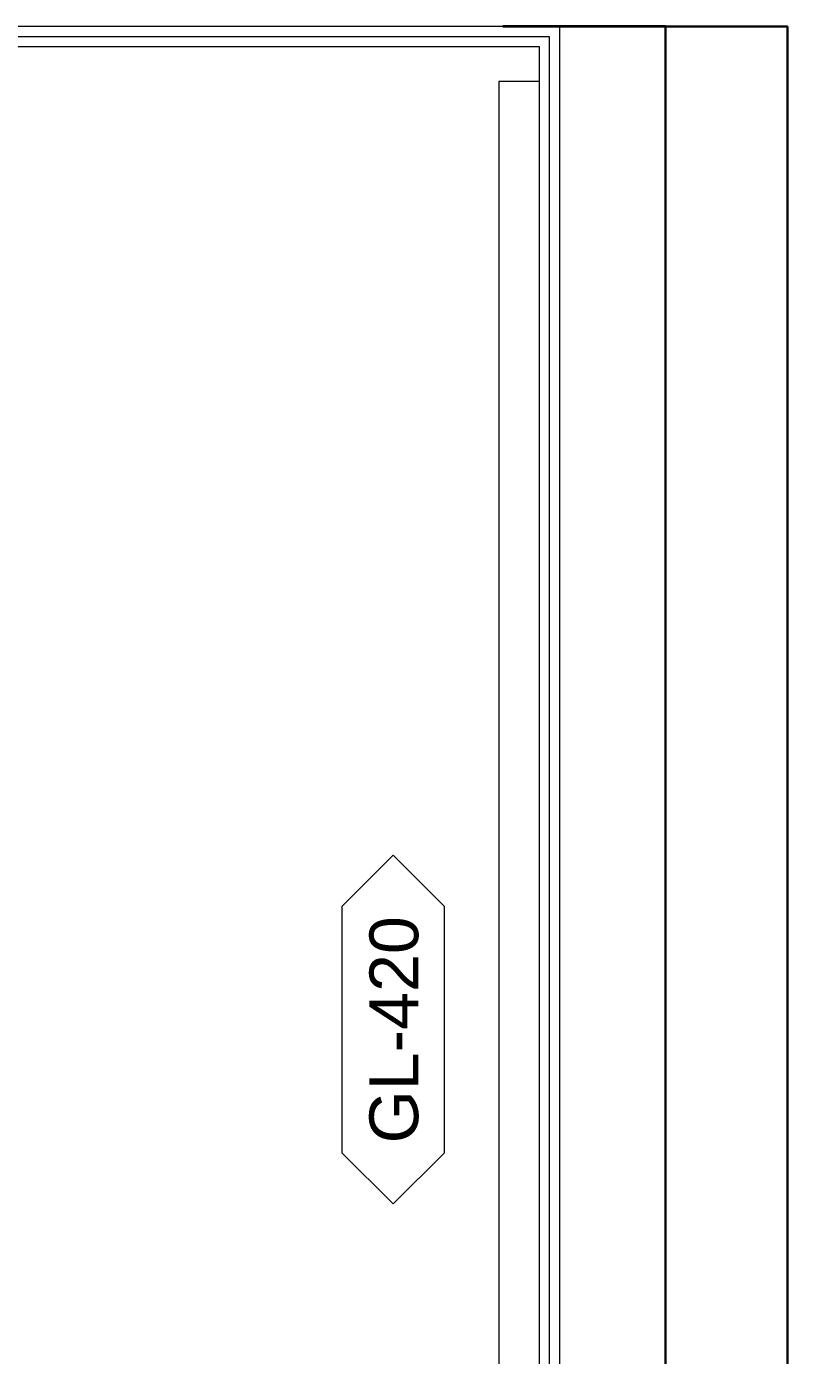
# Model space of a CAD drawing. Header units: centimetres. Extents: x 118932 to 154602, y -32682 to -23521.
# Drawn here: x 129721.8 to 129815.4, y -27765.4 to -27601.9 of the extents above; entities that cross this region are included whole.
import ezdxf

# ---------------------------------------------------------------- set-up
doc = ezdxf.new("R2010")
doc.units = ezdxf.units.CM
doc.header["$LTSCALE"] = 50
doc.header["$MEASUREMENT"] = 0
for name, color, linetype, lineweight, true_color in [('GEN_00_BL_Yazı', 7, 'Continuous', 0, 0x4f5250), ('GEN_01_TA_Kolon', 7, 'Continuous', 35, 0xd05d28), ('GEN_02_TF_Mobilya', 7, 'Continuous', 5, 0x745e3d), ('GEN_05_ML_Alçıpan_giydirme', 7, 'Continuous', 18, 0x7ebab5), ('KALACAK DUVARLAR', 7, 'Continuous', 30, 0x005387)]:
    doc.layers.add(name, color=color, linetype=linetype, lineweight=lineweight, true_color=true_color)
doc.styles.add('Arial_6', font='arial.ttf', dxfattribs={"height": 59.5325})

# ---------------------------------------------------------------- blocks, each defined once
blk = doc.blocks.new('LEVEL -1_C BLOK_KOLON')
at = {"layer": 'GEN_01_TA_Kolon'}
blk.add_line((55667.75, 9889.54, 0), (55647.74, 9889.54, 0), dxfattribs=at)
blk = doc.blocks.new('PP_Level-1_Cblok_YeniDuvarlar')
at = {"layer": 'GEN_05_ML_Alçıpan_giydirme', "elevation": 0}
for points in [[(-397.82, -1406.57), (-74.82, -1406.57), (-74.81, -1391.57), (-62.81, -1391.57), (-62.81, -1023.36), (-71.32, -1023.36), (-71.32, -957.36), (-62.81, -957.36), (-62.81, -649.78), (-71.31, -649.78), (-71.31, -583.78), (-62.81, -583.78), (-62.81, -120.17), (-443.43, -120.17)], [(-397.82, -1405.32), (-76.07, -1405.32), (-76.06, -1390.32), (-64.06, -1390.32), (-64.06, -1024.61), (-72.57, -1024.61), (-72.57, -956.11), (-64.06, -956.11), (-64.06, -651.03), (-72.56, -651.03), (-72.56, -582.53), (-64.06, -582.53), (-64.06, -121.42), (-443.43, -121.42)], [(-397.82, -1404.07), (-77.32, -1404.07), (-77.31, -1389.07), (-65.31, -1389.07), (-65.31, -1025.86), (-73.82, -1025.86), (-73.82, -954.86), (-65.31, -954.86), (-65.31, -652.28), (-73.81, -652.28), (-73.81, -581.28), (-65.31, -581.28), (-65.31, -122.67), (-443.43, -122.67)]]:
    blk.add_lwpolyline(points, dxfattribs=at)
blk = doc.blocks.new('KALACAK DUVALAR LEVEL -1 C BLOK')
at = {"layer": 'KALACAK DUVARLAR', "elevation": 0}
blk.add_lwpolyline([(451.35, 616.29), (466.35, 616.29), (466.35, 375.99), (451.35, 375.99)], close=True, dxfattribs=at)
blk = doc.blocks.new('FFE Tag-Multi-MSD - FFE Tag-Multi-MSD-8152404-TYPE A-01 - FURNITURE PLAN')
blk.add_wipeout([(-8.761, 0), (-6.189, 2.572), (6.189, 2.572), (8.761, 0), (6.189, -2.572), (-6.189, -2.572)]).dxf.layer = 'GEN_00_BL_Yazı'
at = {"layer": 'GEN_00_BL_Yazı'}
for p, q in [((-8.761, 0), (-6.189, 2.572)), ((6.189, 2.572), (-6.189, 2.572)), ((8.761, 0), (6.189, 2.572)), ((-8.761, 0), (-6.189, -2.572)), ((8.761, 0), (6.189, -2.572)), ((-6.189, -2.572), (6.189, -2.572))]:
    blk.add_line(p, q, dxfattribs=at)
blk = doc.blocks.new('GL-420 custom mirror')
at = {"layer": 'GEN_00_BL_Yazı', "xscale": 2.448801272789191, "yscale": 2.448801272789191, "zscale": 2.448801272789191}
blk.add_blockref('FFE Tag-Multi-MSD - FFE Tag-Multi-MSD-8152404-TYPE A-01 - FURNITURE PLAN', (0, 6.3), dxfattribs=at)
at = {"layer": 'GEN_00_BL_Yazı', "insert": (-14, 9.22), "char_height": 6, "attachment_point": 1, "style": 'Arial_6'}
blk.add_mtext('GL-420', dxfattribs=at)
blk = doc.blocks.new('c blok level -1 tefriş')
at = {"layer": 'GEN_02_TF_Mobilya', "elevation": 0}
blk.add_lwpolyline([(198.2, 932.09), (193.2, 932.09), (193.2, 705.29), (198.2, 705.29)], close=True, dxfattribs=at)
at = {"layer": 'GEN_02_TF_Mobilya', "color": 5, "lineweight": 30, "rotation": 90}
blk.add_blockref('GL-420 custom mirror', (186.51, 815.44, 0), dxfattribs=at)

msp = doc.modelspace()

# ---------------------------------------------------------------- block references
for name, p in [('LEVEL -1_C BLOK_KOLON', (74132.61, -37491.49, 0)), ('KALACAK DUVALAR LEVEL -1 C BLOK', (129349, -28218.24))]:
    msp.add_blockref(name, p)
at = {"color": 6}
msp.add_blockref('PP_Level-1_Cblok_YeniDuvarlar', (129850.16, -27481.78, 0), dxfattribs=at)

# ---------------------------------------------------------------- next in the draw order: block references
msp.add_blockref('c blok level -1 tefriş', (129586.65, -28540.8, 0))

doc.saveas('drawing.dxf')
